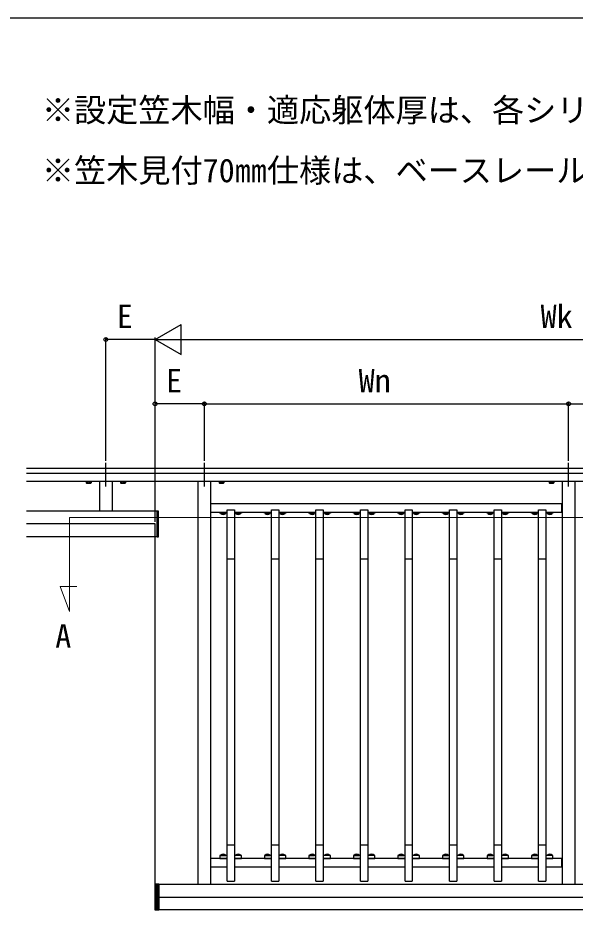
# Model space of a CAD drawing. Units: millimetres, scale not verified. Extents: x -875 to 875, y -1300 to 1293.
# Drawn here: x 177.7 to 437.8, y 834.3 to 1250.4 of the extents above; entities that cross this region are included whole.
import ezdxf
from ezdxf.enums import TextEntityAlignment as Align

# ---------------------------------------------------------------- set-up
doc = ezdxf.new("R2010")
doc.units = ezdxf.units.MM
doc.header["$LTSCALE"] = 8
for name, color, linetype in [('0-2_USER1', 3, 'Continuous'), ('0-7_YKK_A1', 4, 'Continuous'), ('0-8_YKK_D', 6, 'Continuous'), ('0-9_YKK_ZWAK', 7, 'Continuous')]:
    doc.layers.add(name, color=color, linetype=linetype)
doc.layers.add('0-5_YKK_12', color=2, linetype='Continuous', lineweight=18)
doc.styles.add('ＭＳ ゴシック', font='')
doc.styles.get('ＭＳ ゴシック').set_extended_font_data('MS Gothic')

msp = doc.modelspace()

# ---------------------------------------------------------------- linework, layer by layer
at = {"layer": '0-5_YKK_12'}
for points in [[(201.757, 1017.4), (201.757, 973.6), (197.498, 985.3), (205.298, 985.3)], [(201.757, 1017.4), (597.957, 1017.4), (597.957, 977.1)]]:
    msp.add_lwpolyline(points, dxfattribs=at)
at = {"layer": '0-7_YKK_A1'}
for p, q in [((181.757, 1040.4), (687.757, 1040.4)), ((218.757, 1031.9), (218.757, 1042.9)), ((264.757, 1031.9), (264.757, 1042.9)), ((434.757, 1031.9), (434.757, 1042.9)), ((181.757, 1038), (687.757, 1038)), ((181.757, 1034.4), (687.757, 1034.4)), ((209.602, 1034.28), (211.912, 1034.28)), ((209.602, 1034.28), (209.602, 1033.569)), ((209.757, 1033.48), (209.602, 1033.569)), ((209.757, 1033.48), (211.757, 1033.48)), ((210.18, 1034.28), (210.18, 1033.569)), ((210.247, 1034.4), (210.247, 1034.28)), ((211.137, 1033.951), (210.757, 1034.153)), ((211.367, 1033.479), (211.137, 1033.951)), ((211.267, 1034.4), (211.267, 1034.28)), ((211.334, 1034.28), (211.334, 1033.569)), ((211.757, 1033.48), (211.912, 1033.569)), ((211.912, 1034.28), (211.912, 1033.569)), ((212.007, 1034.28), (212.007, 1034.4)), ((215.757, 1034.4), (215.757, 1020.4)), ((221.757, 1034.4), (221.757, 1020.4)), ((225.602, 1034.28), (227.912, 1034.28)), ((225.602, 1034.28), (225.602, 1033.569)), ((225.757, 1033.48), (225.602, 1033.569)), ((225.757, 1033.48), (227.757, 1033.48)), ((226.18, 1034.28), (226.18, 1033.569)), ((226.247, 1034.4), (226.247, 1034.28)), ((227.137, 1033.951), (226.757, 1034.153)), ((227.367, 1033.479), (227.137, 1033.951)), ((227.267, 1034.4), (227.267, 1034.28)), ((227.334, 1034.28), (227.334, 1033.569)), ((227.757, 1033.48), (227.912, 1033.569)), ((227.912, 1034.28), (227.912, 1033.569)), ((228.007, 1034.28), (228.007, 1034.4)), ((261.757, 1034.4), (261.757, 846.4)), ((271.602, 1034.28), (273.912, 1034.28)), ((271.602, 1034.28), (271.602, 1033.569)), ((271.757, 1033.48), (271.602, 1033.569)), ((271.757, 1033.48), (273.757, 1033.48)), ((272.18, 1034.28), (272.18, 1033.569)), ((272.247, 1034.4), (272.247, 1034.28)), ((273.137, 1033.951), (272.757, 1034.153)), ((273.367, 1033.479), (273.137, 1033.951)), ((273.267, 1034.4), (273.267, 1034.28)), ((273.334, 1034.28), (273.334, 1033.569)), ((273.757, 1033.48), (273.912, 1033.569)), ((273.912, 1034.28), (273.912, 1033.569)), ((274.007, 1034.28), (274.007, 1034.4)), ((425.602, 1034.28), (427.912, 1034.28)), ((425.602, 1034.28), (425.602, 1033.569)), ((425.757, 1033.48), (425.602, 1033.569)), ((425.757, 1033.48), (427.757, 1033.48)), ((426.18, 1034.28), (426.18, 1033.569)), ((426.247, 1034.4), (426.247, 1034.28)), ((427.137, 1033.951), (426.757, 1034.153)), ((427.367, 1033.479), (427.137, 1033.951)), ((427.267, 1034.4), (427.267, 1034.28)), ((427.334, 1034.28), (427.334, 1033.569)), ((427.757, 1033.48), (427.912, 1033.569)), ((427.912, 1034.28), (427.912, 1033.569)), ((428.007, 1034.28), (428.007, 1034.4)), ((431.757, 1034.4), (431.757, 846.4)), ((431.657, 1023.7), (267.857, 1023.7)), ((267.857, 1019.7), (267.857, 1023.7)), ((431.657, 1019.7), (431.657, 1023.7)), ((242.757, 1020.4), (181.757, 1020.4)), ((242.757, 1008.4), (242.757, 1020.4)), ((275.357, 1019.7), (267.857, 1019.7)), ((275.357, 1020.9), (278.757, 1020.9)), ((275.357, 847.8), (275.357, 1020.9)), ((278.757, 1020.9), (278.757, 847.8)), ((296.077, 1019.7), (278.757, 1019.7)), ((296.077, 1020.9), (299.477, 1020.9)), ((296.077, 847.8), (296.077, 1020.9)), ((299.477, 1020.9), (299.477, 847.8)), ((316.857, 1019.7), (299.477, 1019.7)), ((316.857, 1020.9), (320.257, 1020.9)), ((316.857, 847.8), (316.857, 1020.9)), ((320.257, 1020.9), (320.257, 847.8)), ((337.637, 1019.7), (320.257, 1019.7)), ((337.637, 1020.9), (341.037, 1020.9)), ((337.637, 847.8), (337.637, 1020.9)), ((341.037, 1020.9), (341.037, 847.8)), ((358.417, 1019.7), (341.037, 1019.7)), ((358.417, 1020.9), (361.817, 1020.9)), ((358.417, 847.8), (358.417, 1020.9)), ((361.817, 1020.9), (361.817, 847.8)), ((379.197, 1019.7), (361.817, 1019.7)), ((379.197, 1020.9), (382.597, 1020.9)), ((379.197, 847.8), (379.197, 1020.9)), ((382.597, 1020.9), (382.597, 847.8)), ((399.977, 1019.7), (382.597, 1019.7)), ((399.977, 1020.9), (403.377, 1020.9)), ((399.977, 847.8), (399.977, 1020.9)), ((403.377, 1020.9), (403.377, 847.8)), ((420.757, 1019.7), (403.377, 1019.7)), ((420.757, 1020.9), (424.157, 1020.9)), ((420.757, 847.8), (420.757, 1020.9)), ((424.157, 1020.9), (424.157, 847.8)), ((431.657, 1019.7), (424.157, 1019.7)), ((272.377, 1019.4), (274.737, 1019.4)), ((272.377, 1019.4), (272.377, 1019.298)), ((272.377, 1019.298), (274.737, 1019.298)), ((274.737, 1019.4), (274.737, 1019.298)), ((279.377, 1019.4), (279.377, 1019.298)), ((281.737, 1019.4), (279.377, 1019.4)), ((281.737, 1019.298), (279.377, 1019.298)), ((281.737, 1019.4), (281.737, 1019.298)), ((293.097, 1019.4), (295.457, 1019.4)), ((293.097, 1019.4), (293.097, 1019.298)), ((293.097, 1019.298), (295.457, 1019.298)), ((295.457, 1019.4), (295.457, 1019.298)), ((300.097, 1019.4), (300.097, 1019.298)), ((302.457, 1019.4), (300.097, 1019.4)), ((302.457, 1019.298), (300.097, 1019.298)), ((302.457, 1019.4), (302.457, 1019.298)), ((313.877, 1019.4), (316.237, 1019.4)), ((313.877, 1019.4), (313.877, 1019.298)), ((313.877, 1019.298), (316.237, 1019.298)), ((316.237, 1019.4), (316.237, 1019.298)), ((320.877, 1019.4), (320.877, 1019.298)), ((323.237, 1019.4), (320.877, 1019.4)), ((323.237, 1019.298), (320.877, 1019.298)), ((323.237, 1019.4), (323.237, 1019.298)), ((334.657, 1019.4), (337.017, 1019.4)), ((334.657, 1019.4), (334.657, 1019.298)), ((334.657, 1019.298), (337.017, 1019.298)), ((337.017, 1019.4), (337.017, 1019.298)), ((341.657, 1019.4), (341.657, 1019.298)), ((344.017, 1019.4), (341.657, 1019.4)), ((344.017, 1019.298), (341.657, 1019.298)), ((344.017, 1019.4), (344.017, 1019.298)), ((355.437, 1019.4), (357.797, 1019.4)), ((355.437, 1019.4), (355.437, 1019.298)), ((355.437, 1019.298), (357.797, 1019.298)), ((357.797, 1019.4), (357.797, 1019.298)), ((362.437, 1019.4), (362.437, 1019.298)), ((364.797, 1019.4), (362.437, 1019.4)), ((364.797, 1019.298), (362.437, 1019.298)), ((364.797, 1019.4), (364.797, 1019.298)), ((376.217, 1019.4), (378.577, 1019.4)), ((376.217, 1019.4), (376.217, 1019.298)), ((376.217, 1019.298), (378.577, 1019.298)), ((378.577, 1019.4), (378.577, 1019.298)), ((383.217, 1019.4), (383.217, 1019.298)), ((385.577, 1019.4), (383.217, 1019.4)), ((385.577, 1019.298), (383.217, 1019.298)), ((385.577, 1019.4), (385.577, 1019.298)), ((396.997, 1019.4), (399.357, 1019.4)), ((396.997, 1019.4), (396.997, 1019.298)), ((396.997, 1019.298), (399.357, 1019.298)), ((399.357, 1019.4), (399.357, 1019.298)), ((403.997, 1019.4), (403.997, 1019.298)), ((406.357, 1019.4), (403.997, 1019.4)), ((406.357, 1019.298), (403.997, 1019.298)), ((406.357, 1019.4), (406.357, 1019.298)), ((417.777, 1019.4), (420.137, 1019.4)), ((417.777, 1019.4), (417.777, 1019.298)), ((417.777, 1019.298), (420.137, 1019.298)), ((420.137, 1019.4), (420.137, 1019.298)), ((424.777, 1019.4), (424.777, 1019.298)), ((427.137, 1019.4), (424.777, 1019.4)), ((427.137, 1019.298), (424.777, 1019.298)), ((427.137, 1019.4), (427.137, 1019.298)), ((241.757, 1014.4), (181.757, 1014.4)), ((242.757, 1008.4), (181.757, 1008.4)), ((275.357, 998.2), (278.757, 998.2)), ((296.077, 998.2), (299.477, 998.2)), ((316.857, 998.2), (320.257, 998.2)), ((337.637, 998.2), (341.037, 998.2)), ((358.417, 998.2), (361.817, 998.2)), ((379.197, 998.2), (382.597, 998.2)), ((399.977, 998.2), (403.377, 998.2)), ((420.757, 998.2), (424.157, 998.2)), ((275.357, 864.74), (278.757, 864.74)), ((296.077, 864.74), (299.477, 864.74)), ((316.857, 864.74), (320.257, 864.74)), ((337.637, 864.74), (341.037, 864.74)), ((358.417, 864.74), (361.817, 864.74)), ((379.197, 864.74), (382.597, 864.74)), ((399.977, 864.74), (403.377, 864.74)), ((420.757, 864.74), (424.157, 864.74)), ((275.357, 858.4), (267.857, 858.4)), ((267.857, 854.4), (267.857, 858.4)), ((272.057, 858.4), (275.357, 858.4)), ((272.377, 859.902), (274.737, 859.902)), ((272.377, 859.8), (272.377, 859.902)), ((272.377, 859.8), (274.737, 859.8)), ((274.737, 859.8), (274.737, 859.902)), ((296.077, 858.4), (278.757, 858.4)), ((279.377, 859.8), (279.377, 859.902)), ((281.737, 859.902), (279.377, 859.902)), ((281.737, 859.8), (279.377, 859.8)), ((281.737, 859.8), (281.737, 859.902)), ((292.777, 858.4), (296.077, 858.4)), ((293.097, 859.902), (295.457, 859.902)), ((293.097, 859.8), (293.097, 859.902)), ((293.097, 859.8), (295.457, 859.8)), ((295.457, 859.8), (295.457, 859.902)), ((316.857, 858.4), (299.477, 858.4)), ((300.097, 859.8), (300.097, 859.902)), ((302.457, 859.902), (300.097, 859.902)), ((302.457, 859.8), (300.097, 859.8)), ((302.457, 859.8), (302.457, 859.902)), ((313.557, 858.4), (316.857, 858.4)), ((313.877, 859.902), (316.237, 859.902)), ((313.877, 859.8), (313.877, 859.902)), ((313.877, 859.8), (316.237, 859.8)), ((316.237, 859.8), (316.237, 859.902)), ((337.637, 858.4), (320.257, 858.4)), ((320.877, 859.8), (320.877, 859.902)), ((323.237, 859.902), (320.877, 859.902)), ((323.237, 859.8), (320.877, 859.8)), ((323.237, 859.8), (323.237, 859.902)), ((334.337, 858.4), (337.637, 858.4)), ((334.657, 859.902), (337.017, 859.902)), ((334.657, 859.8), (334.657, 859.902)), ((334.657, 859.8), (337.017, 859.8)), ((337.017, 859.8), (337.017, 859.902)), ((358.417, 858.4), (341.037, 858.4)), ((341.657, 859.8), (341.657, 859.902)), ((344.017, 859.902), (341.657, 859.902)), ((344.017, 859.8), (341.657, 859.8)), ((344.017, 859.8), (344.017, 859.902)), ((355.117, 858.4), (358.417, 858.4)), ((355.437, 859.902), (357.797, 859.902)), ((355.437, 859.8), (355.437, 859.902)), ((355.437, 859.8), (357.797, 859.8)), ((357.797, 859.8), (357.797, 859.902)), ((379.197, 858.4), (361.817, 858.4)), ((362.437, 859.8), (362.437, 859.902)), ((364.797, 859.902), (362.437, 859.902)), ((364.797, 859.8), (362.437, 859.8)), ((364.797, 859.8), (364.797, 859.902)), ((375.897, 858.4), (379.197, 858.4)), ((376.217, 859.902), (378.577, 859.902)), ((376.217, 859.8), (376.217, 859.902)), ((376.217, 859.8), (378.577, 859.8)), ((378.577, 859.8), (378.577, 859.902)), ((399.977, 858.4), (382.597, 858.4)), ((383.217, 859.8), (383.217, 859.902)), ((385.577, 859.902), (383.217, 859.902)), ((385.577, 859.8), (383.217, 859.8)), ((385.577, 859.8), (385.577, 859.902)), ((396.677, 858.4), (399.977, 858.4)), ((396.997, 859.902), (399.357, 859.902)), ((396.997, 859.8), (396.997, 859.902)), ((396.997, 859.8), (399.357, 859.8)), ((399.357, 859.8), (399.357, 859.902)), ((420.757, 858.4), (403.377, 858.4)), ((403.997, 859.8), (403.997, 859.902)), ((406.357, 859.902), (403.997, 859.902)), ((406.357, 859.8), (403.997, 859.8)), ((406.357, 859.8), (406.357, 859.902)), ((417.457, 858.4), (420.757, 858.4)), ((417.777, 859.902), (420.137, 859.902)), ((417.777, 859.8), (417.777, 859.902)), ((417.777, 859.8), (420.137, 859.8)), ((420.137, 859.8), (420.137, 859.902)), ((431.657, 858.4), (424.157, 858.4)), ((424.777, 859.8), (424.777, 859.902)), ((427.137, 859.902), (424.777, 859.902)), ((427.137, 859.8), (424.777, 859.8)), ((427.137, 859.8), (427.137, 859.902)), ((431.657, 854.4), (431.657, 858.4)), ((275.357, 854.4), (267.857, 854.4)), ((296.077, 854.4), (278.757, 854.4)), ((316.857, 854.4), (299.477, 854.4)), ((337.637, 854.4), (320.257, 854.4)), ((358.417, 854.4), (341.037, 854.4)), ((379.197, 854.4), (361.817, 854.4)), ((399.977, 854.4), (382.597, 854.4)), ((420.757, 854.4), (403.377, 854.4)), ((431.657, 854.4), (424.157, 854.4)), ((241.957, 846.5), (241.957, 834.3)), ((242.257, 846.5), (242.257, 834.3)), ((242.557, 846.5), (242.557, 834.3)), ((242.857, 846.5), (242.857, 834.3)), ((243.157, 846.5), (243.157, 834.3)), ((243.457, 846.4), (626.057, 846.4)), ((275.357, 847.8), (278.757, 847.8)), ((296.077, 847.8), (299.477, 847.8)), ((316.857, 847.8), (320.257, 847.8)), ((337.637, 847.8), (341.037, 847.8)), ((358.417, 847.8), (361.817, 847.8)), ((379.197, 847.8), (382.597, 847.8)), ((399.977, 847.8), (403.377, 847.8)), ((420.757, 847.8), (424.157, 847.8)), ((241.757, 840.4), (627.757, 840.4)), ((626.057, 834.4), (243.457, 834.4))]:
    msp.add_line(p, q, dxfattribs=at)
for points in [[(209.507, 1034.4), (209.507, 1034.28), (212.007, 1034.28)], [(210.147, 1033.479), (210.377, 1033.951), (210.757, 1034.153)], [(225.507, 1034.4), (225.507, 1034.28), (228.007, 1034.28)], [(226.147, 1033.479), (226.377, 1033.951), (226.757, 1034.153)], [(261.757, 846.4), (267.757, 846.4), (267.757, 1034.4)], [(271.507, 1034.4), (271.507, 1034.28), (274.007, 1034.28)], [(272.147, 1033.479), (272.377, 1033.951), (272.757, 1034.153)], [(425.507, 1034.4), (425.507, 1034.28), (428.007, 1034.28)], [(426.147, 1033.479), (426.377, 1033.951), (426.757, 1034.153)], [(431.757, 846.4), (437.757, 846.4), (437.757, 1034.4)], [(275.357, 1019.4), (272.057, 1019.4), (272.057, 1019.7)], [(282.057, 1019.7), (282.057, 1019.4), (278.757, 1019.4)], [(296.077, 1019.4), (292.777, 1019.4), (292.777, 1019.7)], [(302.777, 1019.7), (302.777, 1019.4), (299.477, 1019.4)], [(316.857, 1019.4), (313.557, 1019.4), (313.557, 1019.7)], [(323.557, 1019.7), (323.557, 1019.4), (320.257, 1019.4)], [(337.637, 1019.4), (334.337, 1019.4), (334.337, 1019.7)], [(344.337, 1019.7), (344.337, 1019.4), (341.037, 1019.4)], [(358.417, 1019.4), (355.117, 1019.4), (355.117, 1019.7)], [(365.117, 1019.7), (365.117, 1019.4), (361.817, 1019.4)], [(379.197, 1019.4), (375.897, 1019.4), (375.897, 1019.7)], [(385.897, 1019.7), (385.897, 1019.4), (382.597, 1019.4)], [(399.977, 1019.4), (396.677, 1019.4), (396.677, 1019.7)], [(406.677, 1019.7), (406.677, 1019.4), (403.377, 1019.4)], [(420.757, 1019.4), (417.457, 1019.4), (417.457, 1019.7)], [(427.457, 1019.7), (427.457, 1019.4), (424.157, 1019.4)], [(241.757, 843.2), (241.757, 1008.3), (241.757, 1014.4)], [(275.357, 859.8), (272.057, 859.8), (272.057, 858.4)], [(278.757, 858.4), (282.057, 858.4), (282.057, 859.8), (278.757, 859.8)], [(296.077, 859.8), (292.777, 859.8), (292.777, 858.4)], [(299.477, 858.4), (302.777, 858.4), (302.777, 859.8), (299.477, 859.8)], [(316.857, 859.8), (313.557, 859.8), (313.557, 858.4)], [(320.257, 858.4), (323.557, 858.4), (323.557, 859.8), (320.257, 859.8)], [(337.637, 859.8), (334.337, 859.8), (334.337, 858.4)], [(341.037, 858.4), (344.337, 858.4), (344.337, 859.8), (341.037, 859.8)], [(358.417, 859.8), (355.117, 859.8), (355.117, 858.4)], [(361.817, 858.4), (365.117, 858.4), (365.117, 859.8), (361.817, 859.8)], [(379.197, 859.8), (375.897, 859.8), (375.897, 858.4)], [(382.597, 858.4), (385.897, 858.4), (385.897, 859.8), (382.597, 859.8)], [(399.977, 859.8), (396.677, 859.8), (396.677, 858.4)], [(403.377, 858.4), (406.677, 858.4), (406.677, 859.8), (403.377, 859.8)], [(420.757, 859.8), (417.457, 859.8), (417.457, 858.4)], [(424.157, 858.4), (427.457, 858.4), (427.457, 859.8), (424.157, 859.8)]]:
    msp.add_lwpolyline(points, dxfattribs=at)
for points in [[(242.757, 1008.3), (242.757, 1020.5), (243.157, 1020.5), (243.157, 1008.3)], [(243.457, 834.3), (241.757, 834.3), (241.757, 846.5), (243.457, 846.5)]]:
    msp.add_lwpolyline(points, close=True, dxfattribs=at)
for centre, radius, start, end in [((209.891, 1033.991), 0.511, 235.61575, 304.38425), ((210.757, 1035.391), 1.911, 252.41205, 287.58795), ((211.623, 1033.991), 0.511, 235.61575, 304.38425), ((225.891, 1033.991), 0.511, 235.61575, 304.38425), ((226.757, 1035.391), 1.911, 252.41205, 287.58795), ((227.623, 1033.991), 0.511, 235.61575, 304.38425), ((271.891, 1033.991), 0.511, 235.61575, 304.38425), ((272.757, 1035.391), 1.911, 252.41205, 287.58795), ((273.623, 1033.991), 0.511, 235.61575, 304.38425), ((425.891, 1033.991), 0.511, 235.61575, 304.38425), ((426.757, 1035.391), 1.911, 252.41205, 287.58795), ((427.623, 1033.991), 0.511, 235.61575, 304.38425), ((273.557, 1020.446), 1.647, 224.2189, 315.7811), ((280.557, 1020.446), 1.647, 224.2189, 315.7811), ((294.277, 1020.446), 1.647, 224.2189, 315.7811), ((301.277, 1020.446), 1.647, 224.2189, 315.7811), ((315.057, 1020.446), 1.647, 224.2189, 315.7811), ((322.057, 1020.446), 1.647, 224.2189, 315.7811), ((335.837, 1020.446), 1.647, 224.2189, 315.7811), ((342.837, 1020.446), 1.647, 224.2189, 315.7811), ((356.617, 1020.446), 1.647, 224.2189, 315.7811), ((363.617, 1020.446), 1.647, 224.2189, 315.7811), ((377.397, 1020.446), 1.647, 224.2189, 315.7811), ((384.397, 1020.446), 1.647, 224.2189, 315.7811), ((398.177, 1020.446), 1.647, 224.2189, 315.7811), ((405.177, 1020.446), 1.647, 224.2189, 315.7811), ((418.957, 1020.446), 1.647, 224.2189, 315.7811), ((425.957, 1020.446), 1.647, 224.2189, 315.7811), ((273.557, 858.754), 1.647, 44.2189, 135.7811), ((280.557, 858.754), 1.647, 44.2189, 135.7811), ((294.277, 858.754), 1.647, 44.2189, 135.7811), ((301.277, 858.754), 1.647, 44.2189, 135.7811), ((315.057, 858.754), 1.647, 44.2189, 135.7811), ((322.057, 858.754), 1.647, 44.2189, 135.7811), ((335.837, 858.754), 1.647, 44.2189, 135.7811), ((342.837, 858.754), 1.647, 44.2189, 135.7811), ((356.617, 858.754), 1.647, 44.2189, 135.7811), ((363.617, 858.754), 1.647, 44.2189, 135.7811), ((377.397, 858.754), 1.647, 44.2189, 135.7811), ((384.397, 858.754), 1.647, 44.2189, 135.7811), ((398.177, 858.754), 1.647, 44.2189, 135.7811), ((405.177, 858.754), 1.647, 44.2189, 135.7811), ((418.957, 858.754), 1.647, 44.2189, 135.7811), ((425.957, 858.754), 1.647, 44.2189, 135.7811)]:
    msp.add_arc(centre, radius, start, end, dxfattribs=at)
at = {"layer": '0-8_YKK_D'}
for p, q in [((241.757, 1100.4), (253.881, 1107.4)), ((253.881, 1093.4), (253.881, 1107.4)), ((218.757, 1043.9), (218.757, 1101.4)), ((241.757, 1100.4), (218.757, 1100.4)), ((241.757, 1015.4), (241.757, 1101.4)), ((241.757, 1015.4), (241.757, 1101.4)), ((241.757, 1100.4), (253.881, 1093.4)), ((241.757, 1100.4), (266.006, 1100.4)), ((255.757, 1100.4), (613.757, 1100.4)), ((241.757, 1015.4), (241.757, 1071.4)), ((264.757, 1070.4), (241.757, 1070.4)), ((264.757, 1043.9), (264.757, 1071.4)), ((264.757, 1043.9), (264.757, 1071.4)), ((264.757, 1070.4), (434.757, 1070.4)), ((434.757, 1043.9), (434.757, 1071.4)), ((434.757, 1043.9), (434.757, 1071.4)), ((434.757, 1070.4), (604.757, 1070.4))]:
    msp.add_line(p, q, dxfattribs=at)
for centre in [(218.757, 1100.4), (241.757, 1070.4), (264.757, 1070.4), (264.757, 1070.4), (434.757, 1070.4), (434.757, 1070.4)]:
    msp.add_circle(centre, 0.875, dxfattribs=at)
at = {"layer": '0-9_YKK_ZWAK'}
msp.add_line((-875, 1250.4), (875, 1250.4), dxfattribs=at)

# ---------------------------------------------------------------- texts
at = {"layer": '0-2_USER1', "style": 'ＭＳ ゴシック'}
for s, p in [('※設定笠木幅・適応躯体厚は、各シリーズの技術資料をご参照ください。', (188.955, 1198.599)), ('※笠木見付70㎜仕様は、ベースレールの納まり図をご参照ください。', (188.955, 1170.445)), ('A', (195.184, 953.339))]:
    msp.add_text(s, height=11, dxfattribs=at).set_placement(p, align=Align.BOTTOM_LEFT)
at = {"layer": '0-8_YKK_D', "style": 'ＭＳ ゴシック'}
for s, p in [('E', (223.908, 1102.4)), ('Wk', (421.675, 1102.4)), ('E', (246.908, 1072.4)), ('Wn', (336.76, 1072.4))]:
    msp.add_text(s, height=11, dxfattribs=at).set_placement(p, align=Align.BOTTOM_LEFT)

doc.saveas('drawing.dxf')
